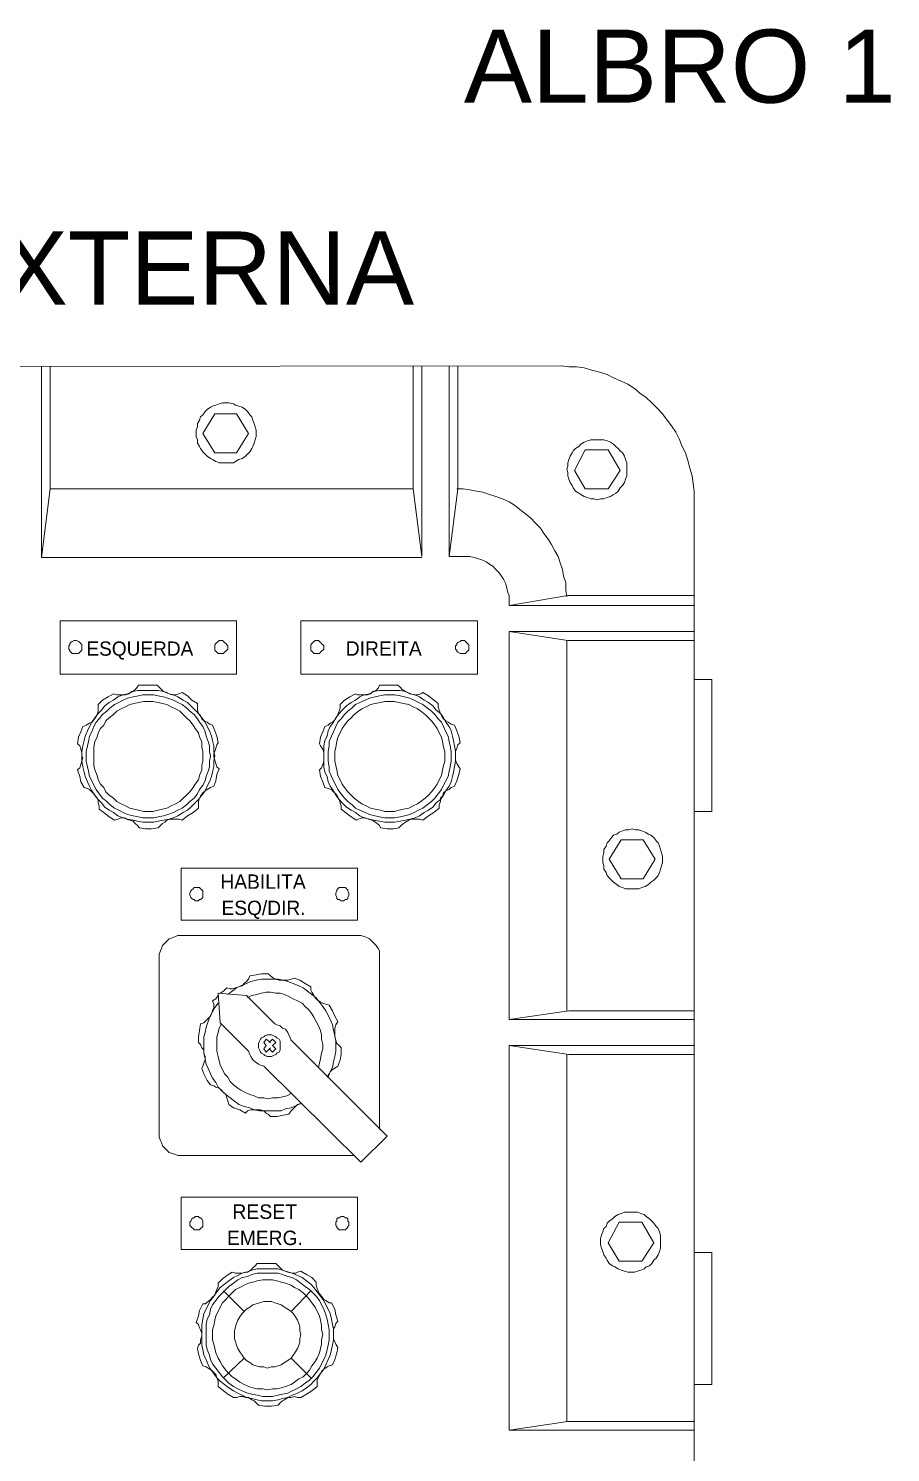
# Model space of a CAD drawing. Header units: millimetres. Extents: x -72 to 2978, y -1067 to 2817.
# Drawn here: x 2056.1 to 2291.8, y 1240.3 to 1629.7 of the extents above; entities that cross this region are included whole.
import ezdxf

# ---------------------------------------------------------------- set-up
doc = ezdxf.new("R2010")
doc.units = ezdxf.units.MM
doc.styles.add('CIDFont+F1$001H0', font='')
doc.styles.get("Standard").update_dxf_attribs({"font": 'arial.ttf'})
doc.styles.get('CIDFont+F1$001H0').set_extended_font_data('CIDFont+F1')

msp = doc.modelspace()

# ---------------------------------------------------------------- linework, layer by layer
at = {"color": 7, "linetype": 'Continuous', "lineweight": 15, "true_color": 0x000007}
for p, q in [((2201.79, 1537.48), (1910.11, 1537.18)), ((2059.67, 1485.05), (2059.67, 1537.18)), ((2062.06, 1537.18), (2062.06, 1503.82)), ((2161.27, 1537.48), (2161.27, 1503.82)), ((2163.65, 1537.48), (2163.65, 1485.35)), ((2171.1, 1485.35), (2171.1, 1537.48)), ((2173.48, 1537.48), (2173.48, 1503.82)), ((2103.77, 1519.01), (2107.04, 1524.37)), ((2107.04, 1524.37), (2113, 1524.37)), ((2113, 1524.37), (2116.28, 1519.01)), ((2107.04, 1513.65), (2103.77, 1519.01)), ((2116.28, 1519.01), (2113, 1513.65)), ((2113, 1513.65), (2107.04, 1513.65)), ((2205.36, 1508.88), (2208.34, 1514.54)), ((2208.34, 1514.54), (2214.6, 1514.54)), ((2214.6, 1514.54), (2217.87, 1508.88)), ((2208.34, 1503.82), (2205.36, 1508.88)), ((2217.87, 1508.88), (2214.6, 1503.82)), ((2062.06, 1503.82), (2059.67, 1485.05)), ((2062.06, 1503.82), (2161.27, 1503.82)), ((2161.27, 1503.82), (2163.65, 1485.35)), ((2173.48, 1503.82), (2171.1, 1485.35)), ((2214.6, 1503.82), (2208.34, 1503.82)), ((2238.13, 1501.14), (2238.13, 1209.17)), ((2059.67, 1485.05), (2163.65, 1485.05)), ((2175.57, 1485.35), (2171.1, 1485.35)), ((2203.57, 1474.62), (2187.48, 1471.94)), ((2187.48, 1471.94), (2187.48, 1473.43)), ((2203.57, 1474.62), (2238.13, 1474.62)), ((2187.48, 1471.94), (2238.13, 1471.94)), ((2187.48, 1464.79), (2187.48, 1358.73)), ((2203.57, 1462.4), (2187.48, 1464.79)), ((2187.48, 1464.79), (2238.13, 1464.79)), ((2203.27, 1361.11), (2203.27, 1462.4)), ((2203.57, 1462.4), (2238.13, 1462.4)), ((2242.9, 1451.68), (2238.13, 1451.68)), ((2242.9, 1415.63), (2242.9, 1451.68)), ((2242.9, 1415.63), (2238.13, 1415.63)), ((2214.89, 1402.52), (2218.17, 1407.88)), ((2218.17, 1407.88), (2224.13, 1407.88)), ((2224.13, 1407.88), (2227.41, 1402.52)), ((2218.17, 1397.16), (2214.89, 1402.52)), ((2227.41, 1402.52), (2224.13, 1397.16)), ((2224.13, 1397.16), (2218.17, 1397.16)), ((2097.81, 1381.67), (2146.07, 1381.67)), ((2091.85, 1327.44), (2091.85, 1375.71)), ((2152.03, 1328.64), (2152.03, 1375.71)), ((2115.68, 1365.28), (2107.94, 1365.88)), ((2108.53, 1357.83), (2107.94, 1365.88)), ((2115.68, 1365.28), (2123.43, 1357.53)), ((2203.87, 1361.11), (2187.48, 1358.73)), ((2203.87, 1361.11), (2238.13, 1361.11)), ((2116.28, 1350.09), (2108.53, 1357.83)), ((2187.48, 1358.73), (2238.13, 1358.73)), ((2127.9, 1353.07), (2154.12, 1326.85)), ((2187.48, 1351.58), (2187.48, 1246.41)), ((2203.87, 1349.19), (2187.48, 1351.58)), ((2187.48, 1351.58), (2238.13, 1351.58)), ((2203.27, 1349.19), (2203.27, 1248.79)), ((2203.87, 1349.19), (2238.13, 1349.19)), ((2146.97, 1319.7), (2120.45, 1345.92)), ((2154.12, 1326.85), (2146.97, 1319.7)), ((2097.81, 1321.49), (2144.88, 1321.49)), ((2214.6, 1297.65), (2217.58, 1303.31)), ((2217.58, 1303.31), (2223.83, 1303.31)), ((2223.83, 1303.31), (2227.11, 1297.65)), ((2217.58, 1292.59), (2214.6, 1297.65)), ((2227.11, 1297.65), (2223.83, 1292.59)), ((2242.9, 1294.97), (2238.13, 1294.97)), ((2242.9, 1294.97), (2242.9, 1258.92)), ((2223.83, 1292.59), (2217.58, 1292.59)), ((2242.9, 1258.92), (2238.13, 1258.92)), ((2203.57, 1248.79), (2187.48, 1246.41)), ((2187.48, 1246.41), (2238.13, 1246.41)), ((2203.57, 1248.79), (2238.13, 1248.79))]:
    msp.add_line(p, q, dxfattribs=at)
at = {"color": 152, "linetype": 'Continuous', "lineweight": 15, "true_color": 0x1154e4}
for p, q in [((2115.09, 1278.88), (2109.43, 1284.54)), ((2127.9, 1278.88), (2133.26, 1284.54)), ((2109.43, 1260.71), (2115.09, 1266.07)), ((2133.26, 1260.71), (2127.9, 1266.07))]:
    msp.add_line(p, q, dxfattribs=at)
at = {"color": 7, "linetype": 'Continuous', "lineweight": 15, "true_color": 0x000007}
for points in [[(2238.13, 1501.14), (2238.13, 1503.22), (2237.83, 1505.31), (2237.54, 1507.39), (2236.94, 1509.48), (2236.34, 1511.56), (2235.75, 1513.65), (2234.86, 1515.44), (2233.96, 1517.52), (2233.07, 1519.31), (2231.88, 1521.1), (2230.68, 1522.59), (2229.49, 1524.37), (2228, 1525.86), (2226.51, 1527.35), (2225.02, 1528.84), (2223.24, 1530.03), (2221.75, 1531.23), (2219.96, 1532.42), (2218.17, 1533.31), (2216.09, 1534.21), (2214.3, 1535.1), (2212.21, 1535.7), (2210.13, 1536.29), (2208.04, 1536.89), (2205.96, 1537.18), (2203.87, 1537.18), (2201.79, 1537.48)], [(2203.27, 1474.32), (2202.98, 1476.11), (2202.98, 1478.2), (2202.38, 1479.98), (2202.08, 1481.77), (2201.49, 1483.56), (2200.89, 1485.35), (2200, 1486.84), (2199.1, 1488.62), (2198.21, 1490.11), (2197.02, 1491.6), (2196.12, 1493.09), (2194.63, 1494.58), (2193.44, 1495.77), (2191.95, 1496.96), (2190.46, 1498.16), (2188.97, 1499.35), (2187.48, 1500.24), (2185.7, 1501.14), (2183.91, 1501.73), (2182.12, 1502.33), (2180.33, 1502.92), (2178.55, 1503.22), (2176.76, 1503.52), (2174.97, 1503.82), (2173.18, 1503.82)], [(2187.48, 1473.43), (2187.48, 1474.62), (2187.19, 1475.51), (2186.89, 1476.71), (2186.59, 1477.9), (2185.99, 1479.09), (2185.4, 1479.98), (2184.8, 1480.88), (2183.91, 1481.77), (2183.02, 1482.66), (2182.12, 1483.26), (2181.23, 1483.86), (2180.04, 1484.45), (2178.84, 1484.75), (2177.95, 1485.05), (2176.76, 1485.35), (2175.57, 1485.35)], [(2079.34, 1447.81), (2080.23, 1447.51), (2081.12, 1447.51), (2082.02, 1447.51), (2082.61, 1447.51), (2083.51, 1447.81), (2084.4, 1448.4), (2085, 1448.7), (2085.59, 1449.3), (2086.19, 1450.19)], [(2091.25, 1450.19), (2089.47, 1450.19), (2087.68, 1450.19), (2086.19, 1450.19)], [(2091.25, 1450.19), (2091.85, 1449.59), (2092.45, 1449), (2093.04, 1448.4), (2093.94, 1448.1), (2094.53, 1447.81), (2095.42, 1447.51), (2096.32, 1447.51), (2097.21, 1447.81), (2098.11, 1448.1)], [(2145.48, 1447.81), (2146.07, 1447.51), (2146.97, 1447.51), (2147.86, 1447.51), (2148.75, 1447.51), (2149.65, 1447.81), (2150.24, 1448.4), (2151.14, 1448.7), (2151.73, 1449.3), (2152.03, 1450.19)], [(2157.1, 1450.19), (2155.61, 1450.19), (2153.82, 1450.19), (2152.03, 1450.19)], [(2157.1, 1450.19), (2157.69, 1449.59), (2158.29, 1449), (2159.18, 1448.4), (2159.78, 1448.1), (2160.67, 1447.81), (2161.56, 1447.51), (2162.46, 1447.51), (2163.35, 1447.81), (2163.95, 1448.1)], [(2070.99, 1438.87), (2071.89, 1439.17), (2072.78, 1439.76), (2073.38, 1440.06), (2073.97, 1440.66), (2074.57, 1441.55), (2074.87, 1442.15), (2075.17, 1443.04), (2075.17, 1443.93), (2075.17, 1444.83)], [(2079.34, 1447.81), (2077.85, 1446.91), (2076.36, 1446.02), (2075.17, 1444.83)], [(2102.28, 1445.13), (2100.79, 1446.02), (2099.6, 1447.21), (2098.11, 1448.1)], [(2102.28, 1445.13), (2102.28, 1444.23), (2102.28, 1443.34), (2102.58, 1442.44), (2103.17, 1441.85), (2103.47, 1440.95), (2104.06, 1440.36), (2104.96, 1440.06), (2105.55, 1439.46), (2106.45, 1439.17)], [(2137.13, 1438.87), (2138.03, 1439.17), (2138.62, 1439.76), (2139.22, 1440.06), (2139.82, 1440.66), (2140.41, 1441.55), (2140.71, 1442.15), (2141.01, 1443.04), (2141.31, 1443.93), (2141.31, 1444.83)], [(2145.48, 1447.81), (2143.99, 1446.91), (2142.5, 1446.02), (2141.31, 1444.83)], [(2168.12, 1445.13), (2166.93, 1446.02), (2165.44, 1447.21), (2163.95, 1448.1)], [(2168.12, 1445.13), (2168.12, 1444.23), (2168.42, 1443.34), (2168.72, 1442.44), (2169.01, 1441.85), (2169.61, 1440.95), (2170.2, 1440.36), (2170.8, 1440.06), (2171.69, 1439.46), (2172.59, 1439.17)], [(2070.99, 1438.87), (2070.4, 1437.38), (2069.8, 1435.89), (2069.51, 1434.1)], [(2107.94, 1434.4), (2107.64, 1436.19), (2107.04, 1437.68), (2106.45, 1439.17)], [(2137.13, 1438.87), (2136.54, 1437.38), (2135.94, 1435.89), (2135.65, 1434.1)], [(2174.08, 1434.4), (2173.78, 1436.19), (2173.18, 1437.68), (2172.59, 1439.17)], [(2069.51, 1426.95), (2070.1, 1427.55), (2070.4, 1428.44), (2070.7, 1429.33), (2070.99, 1430.23), (2070.7, 1430.82), (2070.7, 1431.72), (2070.4, 1432.61), (2070.1, 1433.51), (2069.51, 1434.1)], [(2107.94, 1434.4), (2107.64, 1433.8), (2107.34, 1432.91), (2107.04, 1432.02), (2106.75, 1431.42), (2106.75, 1430.53), (2107.04, 1429.63), (2107.34, 1428.74), (2107.64, 1427.85), (2108.24, 1427.25)], [(2135.65, 1426.95), (2136.24, 1427.55), (2136.54, 1428.44), (2136.84, 1429.33), (2136.84, 1430.23), (2136.84, 1430.82), (2136.84, 1431.72), (2136.54, 1432.61), (2135.94, 1433.51), (2135.65, 1434.1)], [(2174.08, 1434.4), (2173.48, 1433.8), (2173.18, 1432.91), (2172.89, 1432.02), (2172.89, 1431.42), (2172.89, 1430.53), (2172.89, 1429.63), (2173.18, 1428.74), (2173.78, 1427.85), (2174.08, 1427.25)], [(2069.51, 1426.95), (2070.1, 1425.16), (2070.4, 1423.67), (2071.29, 1422.18)], [(2106.75, 1422.48), (2107.34, 1423.97), (2107.64, 1425.76), (2108.24, 1427.25)], [(2135.65, 1426.95), (2135.94, 1425.16), (2136.54, 1423.67), (2137.13, 1422.18)], [(2172.59, 1422.48), (2173.18, 1423.97), (2173.78, 1425.76), (2174.08, 1427.25)], [(2075.46, 1416.23), (2075.46, 1417.12), (2075.17, 1418.01), (2075.17, 1418.91), (2074.57, 1419.5), (2073.97, 1420.4), (2073.38, 1420.99), (2072.78, 1421.59), (2072.19, 1421.89), (2071.29, 1422.18)], [(2106.75, 1422.48), (2105.85, 1422.18), (2104.96, 1421.59), (2104.36, 1421.29), (2103.77, 1420.7), (2103.17, 1419.8), (2102.87, 1419.21), (2102.58, 1418.31), (2102.58, 1417.42), (2102.58, 1416.52)], [(2141.6, 1416.23), (2141.6, 1417.12), (2141.31, 1418.01), (2141.01, 1418.91), (2140.71, 1419.5), (2140.11, 1420.4), (2139.52, 1420.99), (2138.92, 1421.59), (2138.03, 1421.89), (2137.13, 1422.18)], [(2172.59, 1422.48), (2171.69, 1422.18), (2171.1, 1421.59), (2170.2, 1421.29), (2169.61, 1420.7), (2169.31, 1419.8), (2168.72, 1419.21), (2168.72, 1418.31), (2168.42, 1417.42), (2168.42, 1416.52)], [(2075.46, 1416.23), (2076.66, 1415.33), (2078.15, 1414.14), (2079.63, 1413.25)], [(2086.49, 1411.16), (2085.89, 1411.76), (2085.3, 1412.35), (2084.7, 1412.95), (2083.81, 1413.25), (2082.91, 1413.54), (2082.32, 1413.84), (2081.42, 1413.84), (2080.53, 1413.54), (2079.63, 1413.25)], [(2098.11, 1413.25), (2099.6, 1414.44), (2101.09, 1415.33), (2102.58, 1416.52)], [(2141.6, 1416.23), (2142.8, 1415.33), (2144.29, 1414.14), (2145.77, 1413.25)], [(2152.33, 1411.16), (2152.03, 1411.76), (2151.44, 1412.35), (2150.54, 1412.95), (2149.95, 1413.25), (2149.05, 1413.54), (2148.16, 1413.84), (2147.26, 1413.84), (2146.37, 1413.54), (2145.77, 1413.25)], [(2163.95, 1413.25), (2165.44, 1414.44), (2166.93, 1415.33), (2168.42, 1416.52)], [(2086.49, 1411.16), (2087.98, 1410.86), (2089.76, 1410.86), (2091.55, 1411.16)], [(2098.11, 1413.25), (2097.21, 1413.54), (2096.32, 1413.54), (2095.42, 1413.54), (2094.83, 1413.54), (2093.94, 1413.25), (2093.34, 1412.65), (2092.74, 1412.35), (2092.15, 1411.76), (2091.55, 1411.16)], [(2152.33, 1411.16), (2154.12, 1410.86), (2155.9, 1410.86), (2157.39, 1411.16)], [(2163.95, 1413.25), (2163.05, 1413.54), (2162.46, 1413.54), (2161.56, 1413.54), (2160.67, 1413.54), (2160.08, 1413.25), (2159.18, 1412.65), (2158.59, 1412.35), (2157.99, 1411.76), (2157.39, 1411.16)], [(2097.81, 1381.67), (2096.91, 1381.67), (2096.32, 1381.37), (2095.42, 1381.07), (2094.53, 1380.77), (2093.94, 1380.18), (2093.34, 1379.58), (2092.74, 1378.99), (2092.45, 1378.09), (2092.15, 1377.5), (2091.85, 1376.6), (2091.85, 1375.71)], [(2152.03, 1375.71), (2152.03, 1376.6), (2152.03, 1377.5), (2151.73, 1378.09), (2151.14, 1378.99), (2150.54, 1379.58), (2149.95, 1380.18), (2149.35, 1380.77), (2148.75, 1381.07), (2147.86, 1381.37), (2146.97, 1381.67), (2146.07, 1381.67)], [(2121.64, 1371.24), (2119.85, 1371.24), (2118.37, 1370.94), (2116.58, 1370.64)], [(2121.64, 1371.24), (2122.24, 1370.64), (2123.13, 1370.05), (2123.73, 1369.75), (2124.62, 1369.45), (2125.52, 1369.45), (2126.41, 1369.45), (2127.01, 1369.45), (2127.9, 1369.75), (2128.79, 1370.05)], [(2110.32, 1367.37), (2109.43, 1366.47), (2108.53, 1365.88)], [(2110.32, 1367.37), (2111.22, 1367.07), (2111.81, 1367.07), (2112.7, 1367.37), (2113.6, 1367.66), (2114.49, 1367.96), (2115.09, 1368.56), (2115.68, 1369.15), (2116.28, 1369.75), (2116.58, 1370.64)], [(2138.03, 1342.94), (2138.62, 1344.43), (2139.22, 1345.62), (2139.52, 1347.11), (2139.82, 1348.6), (2140.11, 1350.09), (2140.11, 1351.58), (2140.11, 1352.77), (2139.82, 1354.26), (2139.52, 1355.75), (2139.22, 1357.24), (2138.62, 1358.73), (2138.03, 1359.92), (2137.43, 1361.11), (2136.54, 1362.3), (2135.65, 1363.49), (2134.75, 1364.68), (2133.56, 1365.58), (2132.37, 1366.47), (2131.18, 1367.37), (2129.98, 1367.96), (2128.49, 1368.56), (2127.01, 1369.15), (2125.81, 1369.45), (2124.32, 1369.75), (2122.83, 1369.75), (2121.34, 1369.75), (2119.85, 1369.75), (2118.37, 1369.45), (2116.88, 1369.15), (2115.68, 1368.56), (2114.19, 1367.96), (2113, 1367.37), (2111.81, 1366.47), (2110.62, 1365.58)], [(2133.26, 1367.66), (2131.77, 1368.56), (2130.28, 1369.45), (2128.79, 1370.05)], [(2133.26, 1367.66), (2133.26, 1366.77), (2133.56, 1366.17), (2134.16, 1365.28), (2134.45, 1364.68), (2135.05, 1364.09), (2135.94, 1363.49), (2136.54, 1363.19), (2137.43, 1362.9), (2138.33, 1362.6)], [(2103.17, 1357.53), (2104.06, 1357.83), (2104.66, 1358.43), (2105.26, 1359.02), (2105.85, 1359.62), (2106.15, 1360.22), (2106.45, 1361.11), (2106.75, 1362), (2106.75, 1362.9), (2106.45, 1363.79)], [(2107.94, 1363.19), (2107.04, 1362), (2106.45, 1360.81), (2105.55, 1359.32), (2105.26, 1358.13), (2104.66, 1356.64), (2104.36, 1355.15), (2104.06, 1353.96), (2104.06, 1352.47), (2104.06, 1350.98), (2104.06, 1349.49), (2104.36, 1348), (2104.66, 1346.51), (2105.26, 1345.32), (2105.85, 1343.83), (2106.45, 1342.64), (2107.34, 1341.45), (2107.94, 1340.25), (2109.13, 1339.06), (2110.02, 1338.17), (2111.22, 1337.28), (2112.41, 1336.38), (2113.6, 1335.49), (2115.09, 1334.89), (2116.58, 1334.59), (2117.77, 1334), (2119.26, 1333.7), (2120.75, 1333.7), (2122.24, 1333.7), (2123.73, 1333.7), (2125.22, 1333.7), (2126.41, 1334.3), (2127.9, 1334.59), (2129.39, 1335.19), (2130.58, 1335.79)], [(2107.94, 1365.28), (2107.34, 1364.39), (2106.45, 1363.79)], [(2135.35, 1345.62), (2135.65, 1346.81), (2135.94, 1348), (2136.24, 1349.49), (2136.54, 1350.68), (2136.54, 1351.87), (2136.24, 1353.36), (2136.24, 1354.56), (2135.94, 1355.75), (2135.35, 1356.94), (2134.75, 1358.13), (2134.16, 1359.32), (2133.56, 1360.22), (2132.67, 1361.41), (2131.77, 1362.3), (2130.88, 1363.19), (2129.69, 1363.79), (2128.49, 1364.39), (2127.3, 1364.98), (2126.11, 1365.58), (2124.92, 1365.88), (2123.73, 1365.88), (2122.24, 1366.17), (2121.05, 1366.17), (2119.85, 1365.88), (2118.66, 1365.58), (2117.17, 1365.28), (2115.98, 1364.68)], [(2140.71, 1358.13), (2139.82, 1359.62), (2139.22, 1361.11), (2138.33, 1362.6)], [(2103.17, 1357.53), (2102.87, 1355.75), (2102.58, 1353.96), (2102.58, 1352.47)], [(2108.83, 1357.53), (2108.24, 1356.34), (2107.94, 1355.15), (2107.64, 1353.96), (2107.64, 1352.47), (2107.64, 1351.28), (2107.64, 1350.09), (2107.94, 1348.6), (2108.24, 1347.4), (2108.53, 1346.21), (2109.13, 1345.02), (2109.73, 1343.83), (2110.62, 1342.94), (2111.22, 1341.74), (2112.11, 1340.85), (2113.3, 1339.96), (2114.19, 1339.36), (2115.39, 1338.76), (2116.58, 1338.17), (2117.77, 1337.87), (2118.96, 1337.28), (2120.45, 1337.28), (2121.64, 1336.98), (2122.83, 1337.28), (2124.32, 1337.28), (2125.52, 1337.57), (2126.71, 1337.87), (2127.9, 1338.47)], [(2127.9, 1353.07), (2127.6, 1353.66), (2127.3, 1354.56), (2127.01, 1355.15), (2126.41, 1356.04), (2125.52, 1356.34), (2124.92, 1356.94), (2124.03, 1357.24), (2123.43, 1357.53)], [(2140.71, 1358.13), (2140.11, 1357.24), (2139.82, 1356.34), (2139.82, 1355.75), (2139.82, 1354.85), (2139.82, 1353.96), (2140.11, 1353.07), (2140.41, 1352.17), (2141.01, 1351.58), (2141.6, 1350.98)], [(2103.47, 1345.32), (2103.77, 1345.92), (2104.06, 1346.81), (2104.36, 1347.7), (2104.36, 1348.6), (2104.06, 1349.49), (2104.06, 1350.38), (2103.47, 1350.98), (2103.17, 1351.87), (2102.58, 1352.47)], [(2122.24, 1352.47), (2121.05, 1353.36), (2120.45, 1352.47), (2121.05, 1351.58)], [(2121.05, 1351.58), (2120.45, 1350.68), (2121.05, 1349.79), (2122.24, 1350.98)], [(2122.83, 1351.58), (2123.73, 1352.47), (2122.83, 1353.36), (2121.94, 1352.47)], [(2121.94, 1350.68), (2122.83, 1349.79), (2123.73, 1350.68), (2122.83, 1351.58)], [(2116.28, 1350.09), (2116.58, 1349.19), (2116.88, 1348.6), (2117.47, 1347.7), (2118.07, 1347.11), (2118.96, 1346.51), (2119.56, 1346.21), (2120.45, 1345.92)], [(2140.71, 1345.92), (2141.31, 1347.7), (2141.6, 1349.19), (2141.6, 1350.98)], [(2103.47, 1345.32), (2104.06, 1343.83), (2104.96, 1342.04), (2105.85, 1340.85)], [(2140.71, 1345.92), (2140.11, 1345.62), (2139.22, 1345.02), (2138.62, 1344.43), (2138.33, 1343.83), (2137.73, 1342.94)], [(2110.92, 1335.49), (2110.62, 1336.38), (2110.32, 1337.28), (2110.02, 1338.17), (2109.43, 1338.76), (2108.83, 1339.36), (2108.24, 1339.96), (2107.34, 1340.25), (2106.75, 1340.55), (2105.85, 1340.85)], [(2130.58, 1335.79), (2129.69, 1335.49), (2129.09, 1334.89), (2128.49, 1334.3), (2127.9, 1333.7), (2127.3, 1332.81)], [(2110.92, 1335.49), (2112.11, 1334.59), (2113.9, 1334), (2115.39, 1333.1)], [(2122.24, 1332.21), (2121.64, 1332.81), (2121.05, 1333.1), (2120.45, 1333.7), (2119.56, 1334), (2118.66, 1334), (2117.77, 1334), (2116.88, 1334), (2115.98, 1333.7), (2115.39, 1333.1)], [(2122.24, 1332.21), (2124.03, 1332.21), (2125.81, 1332.51), (2127.3, 1332.81)], [(2091.85, 1327.44), (2091.85, 1326.55), (2092.15, 1325.66), (2092.45, 1325.06), (2092.74, 1324.17), (2093.34, 1323.57), (2093.94, 1322.97), (2094.53, 1322.38), (2095.42, 1322.08), (2096.32, 1321.78), (2096.91, 1321.49), (2097.81, 1321.49)], [(2111.81, 1289.61), (2110.32, 1288.71), (2109.13, 1287.82), (2107.94, 1286.63)], [(2111.81, 1289.61), (2112.7, 1289.31), (2113.6, 1289.31), (2114.49, 1289.31), (2115.39, 1289.61), (2115.98, 1289.61), (2116.88, 1290.2), (2117.47, 1290.8), (2118.07, 1291.39), (2118.66, 1291.99)], [(2123.73, 1291.99), (2122.24, 1291.99), (2120.45, 1291.99), (2118.66, 1291.99)], [(2123.73, 1291.99), (2124.32, 1291.39), (2124.92, 1290.8), (2125.52, 1290.2), (2126.41, 1289.9), (2127.3, 1289.61), (2128.2, 1289.31), (2129.09, 1289.31), (2129.69, 1289.61), (2130.58, 1289.9)], [(2134.75, 1286.93), (2133.56, 1288.12), (2132.07, 1289.01), (2130.58, 1289.9)], [(2103.77, 1280.97), (2104.36, 1280.97), (2105.26, 1281.56), (2105.85, 1282.16), (2106.45, 1282.75), (2107.04, 1283.35), (2107.34, 1284.24), (2107.64, 1284.84), (2107.94, 1285.73), (2107.94, 1286.63)], [(2134.75, 1286.93), (2134.75, 1286.03), (2135.05, 1285.14), (2135.35, 1284.24), (2135.65, 1283.65), (2136.24, 1283.05), (2136.84, 1282.16), (2137.43, 1281.86), (2138.33, 1281.26), (2138.92, 1281.26)], [(2140.71, 1276.2), (2140.11, 1277.99), (2139.82, 1279.48), (2138.92, 1281.26)], [(2103.77, 1280.97), (2102.87, 1279.18), (2102.58, 1277.69), (2101.98, 1275.9)], [(2102.28, 1268.75), (2102.58, 1269.65), (2103.17, 1270.24), (2103.17, 1271.14), (2103.47, 1272.03), (2103.47, 1272.92), (2103.17, 1273.82), (2102.87, 1274.41), (2102.58, 1275.31), (2101.98, 1275.9)], [(2140.71, 1276.2), (2140.11, 1275.6), (2139.82, 1274.71), (2139.52, 1274.11), (2139.52, 1273.22), (2139.52, 1272.33), (2139.52, 1271.43), (2139.82, 1270.54), (2140.11, 1269.94), (2140.71, 1269.05)], [(2102.28, 1268.75), (2102.58, 1267.26), (2103.17, 1265.47), (2103.77, 1263.98)], [(2139.22, 1264.28), (2139.82, 1265.77), (2140.41, 1267.56), (2140.71, 1269.05)], [(2107.94, 1258.32), (2107.94, 1259.22), (2107.94, 1259.81), (2107.64, 1260.71), (2107.34, 1261.6), (2106.75, 1262.2), (2106.15, 1262.79), (2105.26, 1263.39), (2104.66, 1263.69), (2103.77, 1263.98)], [(2139.22, 1264.28), (2138.33, 1263.98), (2137.73, 1263.69), (2136.84, 1263.09), (2136.24, 1262.5), (2135.94, 1261.9), (2135.35, 1261.01), (2135.05, 1260.11), (2135.05, 1259.22), (2135.05, 1258.32)], [(2107.94, 1258.32), (2109.43, 1257.13), (2110.62, 1256.24), (2112.11, 1255.35)], [(2130.58, 1255.35), (2132.07, 1256.24), (2133.56, 1257.13), (2135.05, 1258.32)], [(2118.96, 1253.26), (2118.37, 1253.86), (2117.77, 1254.45), (2117.17, 1254.75), (2116.28, 1255.35), (2115.39, 1255.35), (2114.79, 1255.64), (2113.9, 1255.64), (2113, 1255.35), (2112.11, 1255.35)], [(2130.58, 1255.35), (2129.69, 1255.35), (2128.79, 1255.64), (2127.9, 1255.35), (2127.01, 1255.35), (2126.11, 1254.75), (2125.52, 1254.45), (2124.92, 1253.86), (2124.32, 1253.26)], [(2118.96, 1253.26), (2120.75, 1252.96), (2122.54, 1252.96), (2124.32, 1253.26)]]:
    msp.add_lwpolyline(points, dxfattribs=at)
for points in [[(2118.37, 1519.01), (2118.37, 1519.91), (2118.07, 1520.8), (2117.77, 1521.69), (2117.47, 1522.59), (2117.17, 1523.48), (2116.58, 1524.08), (2115.98, 1524.97), (2115.39, 1525.57), (2114.49, 1526.16), (2113.6, 1526.46), (2112.7, 1526.76), (2112.11, 1527.06), (2110.92, 1527.35), (2110.02, 1527.35), (2109.13, 1527.35), (2108.24, 1527.06), (2107.34, 1526.76), (2106.45, 1526.46), (2105.85, 1526.16), (2104.96, 1525.57), (2104.36, 1524.97), (2103.77, 1524.08), (2103.17, 1523.48), (2102.87, 1522.59), (2102.28, 1521.69), (2102.28, 1520.8), (2101.98, 1519.91), (2101.98, 1519.01), (2101.98, 1518.12), (2102.28, 1517.22), (2102.28, 1516.33), (2102.87, 1515.44), (2103.17, 1514.84), (2103.77, 1513.95), (2104.36, 1513.35), (2104.96, 1512.75), (2105.85, 1512.16), (2106.45, 1511.86), (2107.34, 1511.27), (2108.24, 1510.97), (2109.13, 1510.97), (2110.02, 1510.97), (2110.92, 1510.97), (2112.11, 1510.97), (2112.7, 1511.27), (2113.6, 1511.86), (2114.49, 1512.16), (2115.39, 1512.75), (2115.98, 1513.35), (2116.58, 1513.95), (2117.17, 1514.84), (2117.47, 1515.44), (2117.77, 1516.33), (2118.07, 1517.22), (2118.37, 1518.12)], [(2219.66, 1509.18), (2219.66, 1510.07), (2219.66, 1510.97), (2219.36, 1511.86), (2219.06, 1512.75), (2218.47, 1513.65), (2217.87, 1514.24), (2217.28, 1514.84), (2216.68, 1515.44), (2216.09, 1516.03), (2215.19, 1516.63), (2214.3, 1516.93), (2213.4, 1517.22), (2212.51, 1517.22), (2211.62, 1517.22), (2210.72, 1517.22), (2209.83, 1517.22), (2208.94, 1516.93), (2208.04, 1516.63), (2207.15, 1516.03), (2206.55, 1515.44), (2205.66, 1514.84), (2205.06, 1514.24), (2204.76, 1513.65), (2204.17, 1512.75), (2203.87, 1511.86), (2203.57, 1510.97), (2203.57, 1510.07), (2203.27, 1509.18), (2203.57, 1508.29), (2203.57, 1507.39), (2203.87, 1506.5), (2204.17, 1505.6), (2204.76, 1504.71), (2205.06, 1504.11), (2205.66, 1503.22), (2206.55, 1502.63), (2207.15, 1502.33), (2208.04, 1501.73), (2208.94, 1501.43), (2209.83, 1501.14), (2210.72, 1501.14), (2211.62, 1500.84), (2212.51, 1501.14), (2213.4, 1501.14), (2214.3, 1501.43), (2215.19, 1501.73), (2216.09, 1502.33), (2216.68, 1502.63), (2217.28, 1503.22), (2217.87, 1504.11), (2218.47, 1504.71), (2219.06, 1505.6), (2219.36, 1506.5), (2219.66, 1507.39), (2219.66, 1508.29)], [(2064.74, 1467.77), (2113, 1467.77), (2113, 1453.17), (2064.74, 1453.17)], [(2130.58, 1467.77), (2178.84, 1467.77), (2178.84, 1453.17), (2130.58, 1453.17)], [(2070.7, 1460.62), (2070.7, 1460.92), (2070.7, 1461.21), (2070.4, 1461.51), (2070.1, 1461.81), (2069.8, 1462.11), (2069.21, 1462.4), (2068.91, 1462.4), (2068.61, 1462.4), (2068.02, 1462.11), (2067.72, 1461.81), (2067.42, 1461.51), (2067.42, 1461.21), (2067.12, 1460.92), (2067.12, 1460.62), (2067.12, 1460.02), (2067.42, 1459.72), (2067.42, 1459.43), (2067.72, 1459.13), (2068.02, 1458.83), (2068.61, 1458.83), (2068.91, 1458.83), (2069.21, 1458.83), (2069.8, 1458.83), (2070.1, 1459.13), (2070.4, 1459.43), (2070.7, 1459.72), (2070.7, 1460.02)], [(2110.62, 1460.62), (2110.62, 1460.92), (2110.32, 1461.21), (2110.02, 1461.51), (2109.73, 1461.81), (2109.43, 1462.11), (2109.13, 1462.4), (2108.83, 1462.4), (2108.24, 1462.4), (2107.94, 1462.11), (2107.64, 1461.81), (2107.34, 1461.51), (2107.04, 1461.21), (2107.04, 1460.92), (2107.04, 1460.62), (2107.04, 1460.02), (2107.04, 1459.72), (2107.34, 1459.43), (2107.64, 1459.13), (2107.94, 1458.83), (2108.24, 1458.83), (2108.83, 1458.83), (2109.13, 1458.83), (2109.43, 1458.83), (2109.73, 1459.13), (2110.02, 1459.43), (2110.32, 1459.72), (2110.62, 1460.02)], [(2136.84, 1460.62), (2136.84, 1460.92), (2136.54, 1461.21), (2136.24, 1461.51), (2135.94, 1461.81), (2135.65, 1462.11), (2135.35, 1462.4), (2135.05, 1462.4), (2134.45, 1462.4), (2134.16, 1462.11), (2133.86, 1461.81), (2133.56, 1461.51), (2133.26, 1461.21), (2133.26, 1460.92), (2133.26, 1460.62), (2133.26, 1460.02), (2133.26, 1459.72), (2133.56, 1459.43), (2133.86, 1459.13), (2134.16, 1458.83), (2134.45, 1458.83), (2135.05, 1458.83), (2135.35, 1458.83), (2135.65, 1458.83), (2135.94, 1459.13), (2136.24, 1459.43), (2136.54, 1459.72), (2136.84, 1460.02)], [(2176.46, 1460.62), (2176.46, 1460.92), (2176.46, 1461.21), (2176.16, 1461.51), (2175.87, 1461.81), (2175.57, 1462.11), (2175.27, 1462.4), (2174.67, 1462.4), (2174.38, 1462.4), (2174.08, 1462.11), (2173.48, 1461.81), (2173.18, 1461.51), (2173.18, 1461.21), (2172.89, 1460.92), (2172.89, 1460.62), (2172.89, 1460.02), (2173.18, 1459.72), (2173.18, 1459.43), (2173.48, 1459.13), (2174.08, 1458.83), (2174.38, 1458.83), (2174.67, 1458.83), (2175.27, 1458.83), (2175.57, 1458.83), (2175.87, 1459.13), (2176.16, 1459.43), (2176.46, 1459.72), (2176.46, 1460.02)], [(2107.04, 1430.82), (2106.75, 1432.02), (2106.75, 1433.51), (2106.45, 1435), (2106.15, 1436.19), (2105.55, 1437.68), (2104.96, 1438.87), (2104.36, 1440.06), (2103.47, 1441.25), (2102.58, 1442.44), (2101.68, 1443.34), (2100.49, 1444.53), (2099.6, 1445.42), (2098.4, 1446.02), (2096.91, 1446.91), (2095.72, 1447.51), (2094.53, 1447.81), (2093.04, 1448.4), (2091.55, 1448.7), (2090.36, 1448.7), (2088.87, 1448.7), (2087.38, 1448.7), (2085.89, 1448.7), (2084.7, 1448.4), (2083.21, 1447.81), (2082.02, 1447.51), (2080.53, 1446.91), (2079.34, 1446.02), (2078.15, 1445.42), (2076.95, 1444.53), (2076.06, 1443.34), (2075.17, 1442.44), (2074.27, 1441.25), (2073.38, 1440.06), (2072.78, 1438.87), (2072.19, 1437.68), (2071.59, 1436.19), (2071.29, 1435), (2070.99, 1433.51), (2070.7, 1432.02), (2070.7, 1430.82), (2070.7, 1429.33), (2070.99, 1427.85), (2071.29, 1426.36), (2071.59, 1425.16), (2072.19, 1423.67), (2072.78, 1422.48), (2073.38, 1421.29), (2074.27, 1420.1), (2075.17, 1418.91), (2076.06, 1418.01), (2076.95, 1416.82), (2078.15, 1415.93), (2079.34, 1415.33), (2080.53, 1414.44), (2082.02, 1413.84), (2083.21, 1413.54), (2084.7, 1413.25), (2085.89, 1412.95), (2087.38, 1412.65), (2088.87, 1412.65), (2090.36, 1412.65), (2091.55, 1412.95), (2093.04, 1413.25), (2094.53, 1413.54), (2095.72, 1413.84), (2096.91, 1414.44), (2098.4, 1415.33), (2099.6, 1415.93), (2100.49, 1416.82), (2101.68, 1418.01), (2102.58, 1418.91), (2103.47, 1420.1), (2104.36, 1421.29), (2104.96, 1422.48), (2105.55, 1423.67), (2106.15, 1425.16), (2106.45, 1426.36), (2106.75, 1427.85), (2106.75, 1429.33)], [(2172.89, 1430.82), (2172.89, 1432.02), (2172.59, 1433.51), (2172.29, 1435), (2171.99, 1436.19), (2171.69, 1437.68), (2171.1, 1438.87), (2170.2, 1440.06), (2169.61, 1441.25), (2168.72, 1442.44), (2167.52, 1443.34), (2166.63, 1444.53), (2165.44, 1445.42), (2164.25, 1446.02), (2163.05, 1446.91), (2161.86, 1447.51), (2160.37, 1447.81), (2159.18, 1448.4), (2157.69, 1448.7), (2156.2, 1448.7), (2154.71, 1448.7), (2153.52, 1448.7), (2152.03, 1448.7), (2150.54, 1448.4), (2149.35, 1447.81), (2147.86, 1447.51), (2146.67, 1446.91), (2145.48, 1446.02), (2144.29, 1445.42), (2143.09, 1444.53), (2141.9, 1443.34), (2141.01, 1442.44), (2140.11, 1441.25), (2139.52, 1440.06), (2138.62, 1438.87), (2138.03, 1437.68), (2137.73, 1436.19), (2137.13, 1435), (2136.84, 1433.51), (2136.84, 1432.02), (2136.84, 1430.82), (2136.84, 1429.33), (2136.84, 1427.85), (2137.13, 1426.36), (2137.73, 1425.16), (2138.03, 1423.67), (2138.62, 1422.48), (2139.52, 1421.29), (2140.11, 1420.1), (2141.01, 1418.91), (2141.9, 1418.01), (2143.09, 1416.82), (2144.29, 1415.93), (2145.48, 1415.33), (2146.67, 1414.44), (2147.86, 1413.84), (2149.35, 1413.54), (2150.54, 1413.25), (2152.03, 1412.95), (2153.52, 1412.65), (2154.71, 1412.65), (2156.2, 1412.65), (2157.69, 1412.95), (2159.18, 1413.25), (2160.37, 1413.54), (2161.86, 1413.84), (2163.05, 1414.44), (2164.25, 1415.33), (2165.44, 1415.93), (2166.63, 1416.82), (2167.52, 1418.01), (2168.72, 1418.91), (2169.61, 1420.1), (2170.2, 1421.29), (2171.1, 1422.48), (2171.69, 1423.67), (2171.99, 1425.16), (2172.29, 1426.36), (2172.59, 1427.85), (2172.89, 1429.33)], [(2105.85, 1430.82), (2105.55, 1432.02), (2105.55, 1433.51), (2105.26, 1434.7), (2104.66, 1436.19), (2104.36, 1437.38), (2103.77, 1438.87), (2102.87, 1440.06), (2102.28, 1440.95), (2101.38, 1442.15), (2100.19, 1443.04), (2099.3, 1443.93), (2098.11, 1444.83), (2096.91, 1445.42), (2095.72, 1446.02), (2094.23, 1446.61), (2093.04, 1446.91), (2091.55, 1447.21), (2090.36, 1447.51), (2088.87, 1447.51), (2087.38, 1447.51), (2086.19, 1447.21), (2084.7, 1446.91), (2083.21, 1446.61), (2082.02, 1446.02), (2080.83, 1445.42), (2079.63, 1444.83), (2078.44, 1443.93), (2077.55, 1443.04), (2076.36, 1442.15), (2075.46, 1440.95), (2074.57, 1440.06), (2073.97, 1438.87), (2073.38, 1437.38), (2072.78, 1436.19), (2072.48, 1434.7), (2072.19, 1433.51), (2071.89, 1432.02), (2071.89, 1430.82), (2071.89, 1429.33), (2072.19, 1427.85), (2072.48, 1426.65), (2072.78, 1425.16), (2073.38, 1423.97), (2073.97, 1422.78), (2074.57, 1421.59), (2075.46, 1420.4), (2076.36, 1419.21), (2077.55, 1418.31), (2078.44, 1417.42), (2079.63, 1416.52), (2080.83, 1415.93), (2082.02, 1415.33), (2083.21, 1414.74), (2084.7, 1414.44), (2086.19, 1414.14), (2087.38, 1413.84), (2088.87, 1413.84), (2090.36, 1413.84), (2091.55, 1414.14), (2093.04, 1414.44), (2094.23, 1414.74), (2095.72, 1415.33), (2096.91, 1415.93), (2098.11, 1416.52), (2099.3, 1417.42), (2100.19, 1418.31), (2101.38, 1419.21), (2102.28, 1420.4), (2102.87, 1421.59), (2103.77, 1422.78), (2104.36, 1423.97), (2104.66, 1425.16), (2105.26, 1426.65), (2105.55, 1427.85), (2105.55, 1429.33)], [(2103.77, 1430.82), (2103.77, 1432.02), (2103.47, 1433.21), (2103.47, 1434.7), (2102.87, 1435.89), (2102.58, 1437.08), (2101.68, 1438.27), (2101.09, 1439.17), (2100.19, 1440.36), (2099.3, 1441.25), (2098.4, 1442.15), (2097.51, 1443.04), (2096.32, 1443.64), (2095.13, 1444.23), (2093.94, 1444.83), (2092.74, 1445.13), (2091.55, 1445.42), (2090.06, 1445.72), (2088.87, 1445.72), (2087.68, 1445.72), (2086.19, 1445.42), (2085, 1445.13), (2083.81, 1444.83), (2082.61, 1444.23), (2081.42, 1443.64), (2080.23, 1443.04), (2079.34, 1442.15), (2078.15, 1441.25), (2077.25, 1440.36), (2076.66, 1439.17), (2075.76, 1438.27), (2075.17, 1437.08), (2074.87, 1435.89), (2074.27, 1434.7), (2073.97, 1433.21), (2073.97, 1432.02), (2073.97, 1430.82), (2073.97, 1429.33), (2073.97, 1428.14), (2074.27, 1426.95), (2074.87, 1425.46), (2075.17, 1424.27), (2075.76, 1423.08), (2076.66, 1422.18), (2077.25, 1420.99), (2078.15, 1420.1), (2079.34, 1419.21), (2080.23, 1418.31), (2081.42, 1417.72), (2082.61, 1417.12), (2083.81, 1416.52), (2085, 1416.23), (2086.19, 1415.93), (2087.68, 1415.63), (2088.87, 1415.63), (2090.06, 1415.63), (2091.55, 1415.93), (2092.74, 1416.23), (2093.94, 1416.52), (2095.13, 1417.12), (2096.32, 1417.72), (2097.51, 1418.31), (2098.4, 1419.21), (2099.3, 1420.1), (2100.19, 1420.99), (2101.09, 1422.18), (2101.68, 1423.08), (2102.58, 1424.27), (2102.87, 1425.46), (2103.47, 1426.95), (2103.47, 1428.14), (2103.77, 1429.33)], [(2171.69, 1430.82), (2171.69, 1432.02), (2171.4, 1433.51), (2171.1, 1434.7), (2170.8, 1436.19), (2170.2, 1437.38), (2169.61, 1438.87), (2169.01, 1440.06), (2168.12, 1440.95), (2167.23, 1442.15), (2166.33, 1443.04), (2165.14, 1443.93), (2163.95, 1444.83), (2162.76, 1445.42), (2161.56, 1446.02), (2160.37, 1446.61), (2158.88, 1446.91), (2157.69, 1447.21), (2156.2, 1447.51), (2154.71, 1447.51), (2153.52, 1447.51), (2152.03, 1447.21), (2150.84, 1446.91), (2149.35, 1446.61), (2148.16, 1446.02), (2146.67, 1445.42), (2145.48, 1444.83), (2144.58, 1443.93), (2143.39, 1443.04), (2142.5, 1442.15), (2141.6, 1440.95), (2140.71, 1440.06), (2140.11, 1438.87), (2139.52, 1437.38), (2138.92, 1436.19), (2138.33, 1434.7), (2138.33, 1433.51), (2138.03, 1432.02), (2138.03, 1430.82), (2138.03, 1429.33), (2138.33, 1427.85), (2138.33, 1426.65), (2138.92, 1425.16), (2139.52, 1423.97), (2140.11, 1422.78), (2140.71, 1421.59), (2141.6, 1420.4), (2142.5, 1419.21), (2143.39, 1418.31), (2144.58, 1417.42), (2145.48, 1416.52), (2146.67, 1415.93), (2148.16, 1415.33), (2149.35, 1414.74), (2150.84, 1414.44), (2152.03, 1414.14), (2153.52, 1413.84), (2154.71, 1413.84), (2156.2, 1413.84), (2157.69, 1414.14), (2158.88, 1414.44), (2160.37, 1414.74), (2161.56, 1415.33), (2162.76, 1415.93), (2163.95, 1416.52), (2165.14, 1417.42), (2166.33, 1418.31), (2167.23, 1419.21), (2168.12, 1420.4), (2169.01, 1421.59), (2169.61, 1422.78), (2170.2, 1423.97), (2170.8, 1425.16), (2171.1, 1426.65), (2171.4, 1427.85), (2171.69, 1429.33)], [(2169.91, 1430.82), (2169.91, 1432.02), (2169.61, 1433.21), (2169.31, 1434.7), (2169.01, 1435.89), (2168.42, 1437.08), (2167.82, 1438.27), (2167.23, 1439.17), (2166.33, 1440.36), (2165.44, 1441.25), (2164.54, 1442.15), (2163.35, 1443.04), (2162.46, 1443.64), (2161.27, 1444.23), (2160.08, 1444.83), (2158.59, 1445.13), (2157.39, 1445.42), (2156.2, 1445.72), (2154.71, 1445.72), (2153.52, 1445.72), (2152.33, 1445.42), (2150.84, 1445.13), (2149.65, 1444.83), (2148.46, 1444.23), (2147.26, 1443.64), (2146.37, 1443.04), (2145.18, 1442.15), (2144.29, 1441.25), (2143.39, 1440.36), (2142.5, 1439.17), (2141.9, 1438.27), (2141.31, 1437.08), (2140.71, 1435.89), (2140.41, 1434.7), (2140.11, 1433.21), (2139.82, 1432.02), (2139.82, 1430.82), (2139.82, 1429.33), (2140.11, 1428.14), (2140.41, 1426.95), (2140.71, 1425.46), (2141.31, 1424.27), (2141.9, 1423.08), (2142.5, 1422.18), (2143.39, 1420.99), (2144.29, 1420.1), (2145.18, 1419.21), (2146.37, 1418.31), (2147.26, 1417.72), (2148.46, 1417.12), (2149.65, 1416.52), (2150.84, 1416.23), (2152.33, 1415.93), (2153.52, 1415.63), (2154.71, 1415.63), (2156.2, 1415.63), (2157.39, 1415.93), (2158.59, 1416.23), (2160.08, 1416.52), (2161.27, 1417.12), (2162.46, 1417.72), (2163.35, 1418.31), (2164.54, 1419.21), (2165.44, 1420.1), (2166.33, 1420.99), (2167.23, 1422.18), (2167.82, 1423.08), (2168.42, 1424.27), (2169.01, 1425.46), (2169.31, 1426.95), (2169.61, 1428.14), (2169.91, 1429.33)], [(2229.49, 1402.52), (2229.49, 1403.42), (2229.19, 1404.31), (2228.9, 1405.2), (2228.6, 1406.1), (2228.3, 1406.99), (2227.7, 1407.59), (2227.11, 1408.48), (2226.22, 1409.08), (2225.62, 1409.37), (2224.73, 1409.97), (2223.83, 1410.27), (2222.94, 1410.57), (2222.04, 1410.57), (2221.15, 1410.86), (2220.26, 1410.57), (2219.36, 1410.57), (2218.47, 1410.27), (2217.58, 1409.97), (2216.98, 1409.37), (2216.09, 1409.08), (2215.49, 1408.48), (2214.89, 1407.59), (2214.3, 1406.99), (2214, 1406.1), (2213.4, 1405.2), (2213.4, 1404.31), (2213.11, 1403.42), (2213.11, 1402.52), (2213.11, 1401.63), (2213.4, 1400.73), (2213.4, 1399.84), (2214, 1398.95), (2214.3, 1398.05), (2214.89, 1397.46), (2215.49, 1396.86), (2216.09, 1396.26), (2216.98, 1395.67), (2217.58, 1395.07), (2218.47, 1394.78), (2219.36, 1394.48), (2220.26, 1394.48), (2221.15, 1394.48), (2222.04, 1394.48), (2222.94, 1394.48), (2223.83, 1394.78), (2224.73, 1395.07), (2225.62, 1395.67), (2226.22, 1396.26), (2227.11, 1396.86), (2227.7, 1397.46), (2228.3, 1398.05), (2228.6, 1398.95), (2228.9, 1399.84), (2229.19, 1400.73), (2229.49, 1401.63)], [(2097.81, 1400.14), (2146.07, 1400.14), (2146.07, 1385.84), (2097.81, 1385.84)], [(2103.77, 1392.99), (2103.77, 1393.29), (2103.77, 1393.88), (2103.47, 1394.18), (2103.17, 1394.48), (2102.87, 1394.78), (2102.58, 1394.78), (2101.98, 1394.78), (2101.68, 1394.78), (2101.38, 1394.78), (2101.09, 1394.48), (2100.79, 1394.18), (2100.49, 1393.88), (2100.19, 1393.29), (2100.19, 1392.99), (2100.19, 1392.69), (2100.49, 1392.09), (2100.79, 1391.8), (2101.09, 1391.5), (2101.38, 1391.5), (2101.68, 1391.2), (2101.98, 1391.2), (2102.58, 1391.2), (2102.87, 1391.5), (2103.17, 1391.5), (2103.47, 1391.8), (2103.77, 1392.09), (2103.77, 1392.69)], [(2143.69, 1392.99), (2143.69, 1393.29), (2143.39, 1393.88), (2143.39, 1394.18), (2143.09, 1394.48), (2142.8, 1394.78), (2142.2, 1394.78), (2141.9, 1394.78), (2141.6, 1394.78), (2141.01, 1394.78), (2140.71, 1394.48), (2140.41, 1394.18), (2140.41, 1393.88), (2140.11, 1393.29), (2140.11, 1392.99), (2140.11, 1392.69), (2140.41, 1392.09), (2140.41, 1391.8), (2140.71, 1391.5), (2141.01, 1391.5), (2141.6, 1391.2), (2141.9, 1391.2), (2142.2, 1391.2), (2142.8, 1391.5), (2143.09, 1391.5), (2143.39, 1391.8), (2143.39, 1392.09), (2143.69, 1392.69)], [(2124.92, 1351.58), (2124.92, 1352.17), (2124.92, 1352.77), (2124.62, 1353.36), (2124.03, 1353.66), (2123.73, 1353.96), (2123.13, 1354.26), (2122.54, 1354.56), (2121.94, 1354.56), (2121.34, 1354.56), (2120.75, 1354.26), (2120.45, 1353.96), (2119.85, 1353.66), (2119.56, 1353.36), (2119.26, 1352.77), (2118.96, 1352.17), (2118.96, 1351.58), (2118.96, 1350.98), (2119.26, 1350.38), (2119.56, 1349.79), (2119.85, 1349.49), (2120.45, 1349.19), (2120.75, 1348.89), (2121.34, 1348.6), (2121.94, 1348.6), (2122.54, 1348.6), (2123.13, 1348.89), (2123.73, 1349.19), (2124.03, 1349.49), (2124.62, 1349.79), (2124.92, 1350.38), (2124.92, 1350.98)], [(2097.81, 1310.16), (2146.07, 1310.16), (2146.07, 1295.86), (2097.81, 1295.86)], [(2103.77, 1303.01), (2103.77, 1303.31), (2103.77, 1303.61), (2103.47, 1304.21), (2103.17, 1304.5), (2102.87, 1304.5), (2102.58, 1304.8), (2101.98, 1304.8), (2101.68, 1304.8), (2101.38, 1304.5), (2101.09, 1304.5), (2100.79, 1304.21), (2100.49, 1303.61), (2100.19, 1303.31), (2100.19, 1303.01), (2100.19, 1302.42), (2100.49, 1302.12), (2100.79, 1301.82), (2101.09, 1301.52), (2101.38, 1301.23), (2101.68, 1301.23), (2101.98, 1301.23), (2102.58, 1301.23), (2102.87, 1301.23), (2103.17, 1301.52), (2103.47, 1301.82), (2103.77, 1302.12), (2103.77, 1302.42)], [(2143.69, 1303.01), (2143.69, 1303.31), (2143.39, 1303.61), (2143.39, 1304.21), (2143.09, 1304.5), (2142.8, 1304.5), (2142.2, 1304.8), (2141.9, 1304.8), (2141.6, 1304.8), (2141.01, 1304.5), (2140.71, 1304.5), (2140.41, 1304.21), (2140.41, 1303.61), (2140.11, 1303.31), (2140.11, 1303.01), (2140.11, 1302.42), (2140.41, 1302.12), (2140.41, 1301.82), (2140.71, 1301.52), (2141.01, 1301.23), (2141.6, 1301.23), (2141.9, 1301.23), (2142.2, 1301.23), (2142.8, 1301.23), (2143.09, 1301.52), (2143.39, 1301.82), (2143.39, 1302.12), (2143.69, 1302.42)], [(2228.9, 1297.95), (2228.9, 1298.84), (2228.9, 1299.74), (2228.6, 1300.63), (2228.3, 1301.52), (2227.7, 1302.12), (2227.11, 1303.01), (2226.51, 1303.61), (2225.92, 1304.21), (2225.02, 1304.8), (2224.43, 1305.4), (2223.53, 1305.69), (2222.64, 1305.99), (2221.75, 1305.99), (2220.85, 1305.99), (2219.96, 1305.99), (2219.06, 1305.99), (2218.17, 1305.69), (2217.28, 1305.4), (2216.38, 1304.8), (2215.79, 1304.21), (2214.89, 1303.61), (2214.3, 1303.01), (2214, 1302.12), (2213.4, 1301.52), (2213.11, 1300.63), (2212.81, 1299.74), (2212.51, 1298.84), (2212.51, 1297.95), (2212.51, 1297.05), (2212.81, 1296.16), (2213.11, 1295.27), (2213.4, 1294.37), (2214, 1293.48), (2214.3, 1292.88), (2214.89, 1291.99), (2215.79, 1291.39), (2216.38, 1291.1), (2217.28, 1290.5), (2218.17, 1290.2), (2219.06, 1289.9), (2219.96, 1289.61), (2220.85, 1289.61), (2221.75, 1289.61), (2222.64, 1289.9), (2223.53, 1290.2), (2224.43, 1290.5), (2225.02, 1291.1), (2225.92, 1291.39), (2226.51, 1291.99), (2227.11, 1292.88), (2227.7, 1293.48), (2228.3, 1294.37), (2228.6, 1295.27), (2228.9, 1296.16), (2228.9, 1297.05)], [(2139.52, 1272.62), (2139.52, 1274.11), (2139.22, 1275.31), (2138.92, 1276.8), (2138.62, 1278.29), (2138.03, 1279.48), (2137.43, 1280.67), (2136.84, 1281.86), (2135.94, 1283.05), (2135.05, 1284.24), (2134.16, 1285.44), (2133.26, 1286.33), (2132.07, 1287.22), (2130.88, 1288.12), (2129.69, 1288.71), (2128.2, 1289.31), (2127.01, 1289.61), (2125.52, 1290.2), (2124.32, 1290.5), (2122.83, 1290.5), (2121.34, 1290.5), (2119.85, 1290.5), (2118.66, 1290.5), (2117.17, 1290.2), (2115.68, 1289.61), (2114.49, 1289.31), (2113.3, 1288.71), (2112.11, 1288.12), (2110.92, 1287.22), (2109.73, 1286.33), (2108.53, 1285.44), (2107.64, 1284.24), (2106.75, 1283.05), (2105.85, 1281.86), (2105.26, 1280.67), (2104.66, 1279.48), (2104.06, 1278.29), (2103.77, 1276.8), (2103.47, 1275.31), (2103.47, 1274.11), (2103.47, 1272.62), (2103.47, 1271.14), (2103.47, 1269.65), (2103.77, 1268.45), (2104.06, 1266.96), (2104.66, 1265.77), (2105.26, 1264.28), (2105.85, 1263.09), (2106.75, 1261.9), (2107.64, 1260.71), (2108.53, 1259.81), (2109.73, 1258.92), (2110.92, 1258.03), (2112.11, 1257.13), (2113.3, 1256.54), (2114.49, 1255.94), (2115.68, 1255.35), (2117.17, 1255.05), (2118.66, 1254.75), (2119.85, 1254.45), (2121.34, 1254.45), (2122.83, 1254.45), (2124.32, 1254.75), (2125.52, 1255.05), (2127.01, 1255.35), (2128.2, 1255.94), (2129.69, 1256.54), (2130.88, 1257.13), (2132.07, 1258.03), (2133.26, 1258.92), (2134.16, 1259.81), (2135.05, 1260.71), (2135.94, 1261.9), (2136.84, 1263.09), (2137.43, 1264.28), (2138.03, 1265.77), (2138.62, 1266.96), (2138.92, 1268.45), (2139.22, 1269.65), (2139.52, 1271.14)]]:
    msp.add_lwpolyline(points, close=True, dxfattribs=at)
at = {"color": 152, "linetype": 'Continuous', "lineweight": 15, "true_color": 0x1154e4}
for points in [[(2138.33, 1272.62), (2138.33, 1273.82), (2138.03, 1275.31), (2137.73, 1276.8), (2137.43, 1277.99), (2136.84, 1279.48), (2136.24, 1280.67), (2135.65, 1281.86), (2134.75, 1283.05), (2133.86, 1283.95), (2132.96, 1284.84), (2131.77, 1285.73), (2130.58, 1286.63), (2129.39, 1287.52), (2128.2, 1288.12), (2127.01, 1288.42), (2125.52, 1289.01), (2124.32, 1289.31), (2122.83, 1289.31), (2121.34, 1289.31), (2120.15, 1289.31), (2118.66, 1289.31), (2117.17, 1289.01), (2115.98, 1288.42), (2114.49, 1288.12), (2113.3, 1287.52), (2112.11, 1286.63), (2110.92, 1285.73), (2110.02, 1284.84), (2109.13, 1283.95), (2108.24, 1283.05), (2107.34, 1281.86), (2106.45, 1280.67), (2105.85, 1279.48), (2105.55, 1277.99), (2104.96, 1276.8), (2104.66, 1275.31), (2104.66, 1273.82), (2104.66, 1272.62), (2104.66, 1271.14), (2104.66, 1269.65), (2104.96, 1268.45), (2105.55, 1266.96), (2105.85, 1265.77), (2106.45, 1264.58), (2107.34, 1263.39), (2108.24, 1262.2), (2109.13, 1261.01), (2110.02, 1260.11), (2110.92, 1259.22), (2112.11, 1258.32), (2113.3, 1257.73), (2114.49, 1257.13), (2115.98, 1256.54), (2117.17, 1256.24), (2118.66, 1255.94), (2120.15, 1255.64), (2121.34, 1255.64), (2122.83, 1255.64), (2124.32, 1255.94), (2125.52, 1256.24), (2127.01, 1256.54), (2128.2, 1257.13), (2129.39, 1257.73), (2130.58, 1258.32), (2131.77, 1259.22), (2132.96, 1260.11), (2133.86, 1261.01), (2134.75, 1262.2), (2135.65, 1263.39), (2136.24, 1264.58), (2136.84, 1265.77), (2137.43, 1266.96), (2137.73, 1268.45), (2138.03, 1269.65), (2138.33, 1271.14)], [(2136.54, 1272.62), (2136.24, 1273.82), (2136.24, 1275.01), (2135.94, 1276.5), (2135.65, 1277.69), (2135.05, 1278.88), (2134.45, 1280.07), (2133.56, 1281.26), (2132.96, 1282.16), (2132.07, 1283.05), (2131.18, 1283.95), (2129.98, 1284.84), (2128.79, 1285.44), (2127.9, 1286.03), (2126.41, 1286.63), (2125.22, 1286.93), (2124.03, 1287.22), (2122.83, 1287.52), (2121.34, 1287.52), (2120.15, 1287.52), (2118.66, 1287.22), (2117.47, 1286.93), (2116.28, 1286.63), (2115.09, 1286.03), (2113.9, 1285.44), (2112.7, 1284.84), (2111.81, 1283.95), (2110.92, 1283.05), (2110.02, 1282.16), (2109.13, 1281.26), (2108.53, 1280.07), (2107.94, 1278.88), (2107.34, 1277.69), (2107.04, 1276.5), (2106.75, 1275.01), (2106.45, 1273.82), (2106.45, 1272.62), (2106.45, 1271.14), (2106.75, 1269.94), (2107.04, 1268.75), (2107.34, 1267.56), (2107.94, 1266.07), (2108.53, 1265.18), (2109.13, 1263.98), (2110.02, 1262.79), (2110.92, 1261.9), (2111.81, 1261.01), (2112.7, 1260.41), (2113.9, 1259.52), (2115.09, 1258.92), (2116.28, 1258.32), (2117.47, 1258.03), (2118.66, 1257.73), (2120.15, 1257.73), (2121.34, 1257.43), (2122.83, 1257.73), (2124.03, 1257.73), (2125.22, 1258.03), (2126.41, 1258.32), (2127.9, 1258.92), (2128.79, 1259.52), (2129.98, 1260.41), (2131.18, 1261.01), (2132.07, 1261.9), (2132.96, 1262.79), (2133.56, 1263.98), (2134.45, 1265.18), (2135.05, 1266.07), (2135.65, 1267.56), (2135.94, 1268.75), (2136.24, 1269.94), (2136.24, 1271.14)], [(2130.58, 1272.62), (2130.28, 1273.52), (2130.28, 1274.71), (2129.98, 1275.6), (2129.69, 1276.5), (2129.09, 1277.39), (2128.49, 1278.29), (2127.9, 1278.88), (2127.01, 1279.48), (2126.11, 1280.07), (2125.22, 1280.67), (2124.32, 1280.97), (2123.43, 1281.26), (2122.54, 1281.56), (2121.34, 1281.56), (2120.45, 1281.56), (2119.26, 1281.26), (2118.37, 1280.97), (2117.47, 1280.67), (2116.58, 1280.07), (2115.68, 1279.48), (2115.09, 1278.88), (2114.49, 1278.29), (2113.9, 1277.39), (2113.3, 1276.5), (2113, 1275.6), (2112.7, 1274.71), (2112.41, 1273.52), (2112.41, 1272.62), (2112.41, 1271.43), (2112.7, 1270.54), (2113, 1269.65), (2113.3, 1268.75), (2113.9, 1267.86), (2114.49, 1266.96), (2115.09, 1266.07), (2115.68, 1265.47), (2116.58, 1264.88), (2117.47, 1264.28), (2118.37, 1263.98), (2119.26, 1263.69), (2120.45, 1263.69), (2121.34, 1263.39), (2122.54, 1263.69), (2123.43, 1263.69), (2124.32, 1263.98), (2125.22, 1264.28), (2126.11, 1264.88), (2127.01, 1265.47), (2127.9, 1266.07), (2128.49, 1266.96), (2129.09, 1267.86), (2129.69, 1268.75), (2129.98, 1269.65), (2130.28, 1270.54), (2130.28, 1271.43)]]:
    msp.add_lwpolyline(points, close=True, dxfattribs=at)

# ---------------------------------------------------------------- texts
at = {"color": 7, "true_color": 0x000007, "style": 'CIDFont+F1$001H0'}
for s, height, p in [('ESQUERDA', 3.894, (2071.93, 1458.2)), ('DIREITA', 3.939, (2142.84, 1458.2)), ('HABILITA', 3.923, (2108.57, 1394.45)), ('ESQ/DIR.', 3.915, (2108.87, 1387.29)), ('RESET', 3.963, (2111.85, 1304.18)), ('EMERG.', 3.936, (2110.36, 1297.03))]:
    msp.add_text(s, height=height, dxfattribs=at).set_placement(p)
at = {"color": 6, "char_height": 20, "attachment_point": 1}
for s, width, insert in [('{\\C256;ALBRO 1}', 175.862, (2175.14, 1629.43)), ('{\\C256;VISTA EXTERNA}', 227.5814, (1941.09, 1574.22))]:
    msp.add_mtext_dynamic_manual_height_columns(s, width=width, gutter_width=12.5, heights=[0], dxfattribs=dict(at, insert=insert))

doc.saveas('drawing.dxf')
